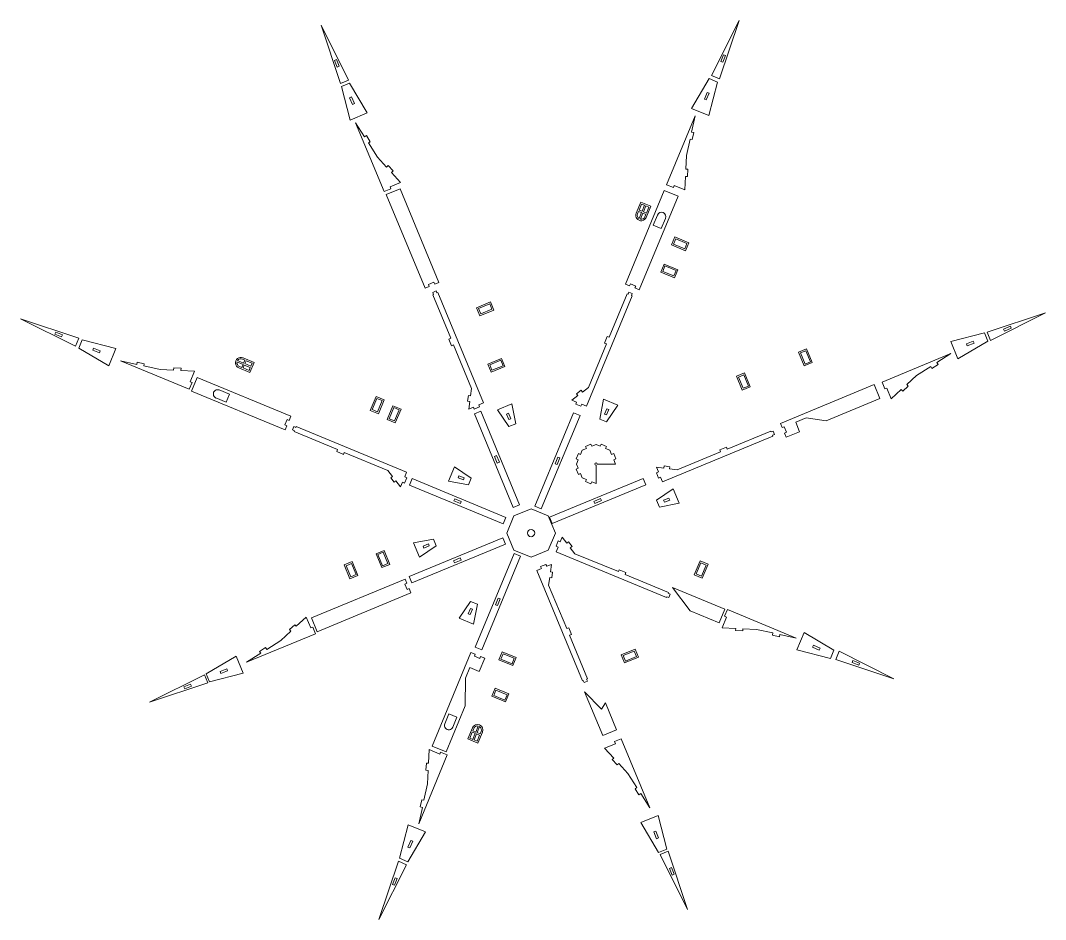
# Model space of a CAD drawing. Header units: millimetres. Extents: x -5563 to 1495, y -1833 to 2679.
# Drawn here: x -3763 to -2347, y 27 to 1268 of the extents above; entities that cross this region are included whole.
import ezdxf

# ---------------------------------------------------------------- set-up
doc = ezdxf.new("R2010")
doc.units = ezdxf.units.MM

msp = doc.modelspace()

# ---------------------------------------------------------------- linework, layer by layer
at = {"color": 7, "linetype": 'Continuous', "lineweight": 15}
for p, q in [((-3321, 1181.2), (-3347.7, 1261.6)), ((-3347.7, 1261.6), (-3309.7, 1185.8)), ((-2808.5, 1192.5), (-2770.5, 1268.3)), ((-2770.5, 1268.3), (-2797.3, 1187.8)), ((-2795.6, 1211.6), (-2791.8, 1220.9)), ((-2789, 1219.7), (-2792.9, 1210.5)), ((-2791.8, 1220.9), (-2789, 1219.7)), ((-3329.2, 1213.1), (-3326.5, 1214.2)), ((-3325.4, 1203.8), (-3329.2, 1213.1)), ((-3326.5, 1214.2), (-3322.6, 1205)), ((-3322.6, 1205), (-3325.4, 1203.8)), ((-2792.9, 1210.5), (-2795.6, 1211.6)), ((-2797.3, 1187.8), (-2808.5, 1192.5)), ((-3309.7, 1185.8), (-3321, 1181.2)), ((-3319.7, 1177.1), (-3308.4, 1181.7)), ((-3307.7, 1130.6), (-3319.7, 1177.1)), ((-3308.4, 1181.7), (-3284, 1140.5)), ((-2836.1, 1146.7), (-2811.7, 1188)), ((-2800.4, 1183.3), (-2812.4, 1136.9)), ((-2811.7, 1188), (-2800.4, 1183.3)), ((-3308.3, 1161.5), (-3305.5, 1162.7)), ((-3304.4, 1152.3), (-3308.3, 1161.5)), ((-3305.5, 1162.7), (-3301.7, 1153.4)), ((-2818.4, 1159.7), (-2814.6, 1168.9)), ((-2811.8, 1167.7), (-2815.7, 1158.5)), ((-2814.6, 1168.9), (-2811.8, 1167.7)), ((-3301.7, 1153.4), (-3304.4, 1152.3)), ((-2812.4, 1136.9), (-2836.1, 1146.7)), ((-2815.7, 1158.5), (-2818.4, 1159.7)), ((-3284, 1140.5), (-3307.7, 1130.6)), ((-2870.5, 1041.5), (-2831, 1136.7)), ((-2831, 1136.7), (-2836, 1114.1)), ((-3300, 1127.1), (-3287.6, 1107.6)), ((-3260.6, 1032), (-3300, 1127.1)), ((-3287.6, 1107.6), (-3285.1, 1109.2)), ((-3285.1, 1109.2), (-3279.7, 1100.8)), ((-2838.2, 1104.3), (-2843.2, 1081.7)), ((-2835.3, 1103.7), (-2838.2, 1104.3)), ((-2836, 1114.1), (-2833.1, 1113.4)), ((-2833.1, 1113.4), (-2835.3, 1103.7)), ((-3279.7, 1100.8), (-3282.2, 1099.2)), ((-3282.2, 1099.2), (-3269.8, 1079.7)), ((-3269.8, 1079.7), (-3257.2, 1065.9)), ((-2843.2, 1081.7), (-2844, 1063)), ((-3257.2, 1065.9), (-3255, 1067.9)), ((-3255, 1067.9), (-3248.2, 1060.5)), ((-2844, 1063), (-2841, 1062.9)), ((-2841, 1062.9), (-2841.5, 1052.9)), ((-3248.2, 1060.5), (-3250.4, 1058.5)), ((-3250.4, 1058.5), (-3237.8, 1044.7)), ((-2844.5, 1053), (-2845.3, 1034.3)), ((-2841.5, 1052.9), (-2844.5, 1053)), ((-3251.4, 1035.8), (-3260.6, 1032)), ((-3257.7, 1027.8), (-3238.6, 1035.8)), ((-3237.8, 1044.7), (-3252.5, 1038.6)), ((-3252.5, 1038.6), (-3251.4, 1035.8)), ((-3238.6, 1035.8), (-3185, 906.4)), ((-2873.8, 1033.6), (-2927.4, 904.2)), ((-2873.8, 1033.6), (-2854.7, 1025.7)), ((-2861.2, 1037.7), (-2870.5, 1041.5)), ((-2860.1, 1040.4), (-2861.2, 1037.7)), ((-2845.3, 1034.3), (-2860.1, 1040.4)), ((-3257.7, 1027.8), (-3204.1, 898.5)), ((-2854.7, 1025.7), (-2908.3, 896.3)), ((-2906.1, 1017.3), (-2912.4, 1002.1)), ((-2905, 1014.7), (-2908.5, 1006.4)), ((-2908.5, 1006.4), (-2904.3, 1004.7)), ((-2892.3, 1011.6), (-2906.1, 1017.3)), ((-2900.9, 1013), (-2905, 1014.7)), ((-2904.3, 1004.7), (-2900.9, 1013)), ((-2899, 1012.2), (-2902.5, 1004)), ((-2894.9, 1010.5), (-2899, 1012.2)), ((-2898.6, 996.3), (-2892.3, 1011.6)), ((-2898.3, 1002.2), (-2894.9, 1010.5)), ((-2909.2, 1004.6), (-2910.6, 1001.3)), ((-2905.1, 1002.9), (-2909.2, 1004.6)), ((-2908.5, 994.6), (-2905.1, 1002.9)), ((-2903.2, 1002.1), (-2906.7, 993.8)), ((-2899.1, 1000.4), (-2903.2, 1002.1)), ((-2902.5, 1004), (-2898.3, 1002.2)), ((-2900.4, 997.1), (-2899.1, 1000.4)), ((-2883.2, 999.6), (-2889, 985.7)), ((-2877.9, 981.1), (-2872.1, 995)), ((-2889, 985.7), (-2877.9, 981.1)), ((-2859, 969.3), (-2863.6, 958.2)), ((-2857.9, 966.7), (-2861, 959.3)), ((-2839.8, 961.3), (-2859, 969.3)), ((-2842.5, 960.3), (-2857.9, 966.7)), ((-2863.6, 958.2), (-2844.4, 950.3)), ((-2861, 959.3), (-2845.5, 952.9)), ((-2845.5, 952.9), (-2842.5, 960.3)), ((-2844.4, 950.3), (-2839.8, 961.3)), ((-2873.9, 931.8), (-2878.5, 920.7)), ((-2878.5, 920.7), (-2859.4, 912.8)), ((-2872.8, 929.2), (-2875.9, 921.8)), ((-2875.9, 921.8), (-2860.4, 915.4)), ((-2854.8, 923.9), (-2873.9, 931.8)), ((-2857.4, 922.8), (-2872.8, 929.2)), ((-2860.4, 915.4), (-2857.4, 922.8)), ((-2859.4, 912.8), (-2854.8, 923.9)), ((-3192, 906.8), (-3199.4, 903.7)), ((-3192, 906.8), (-3190.8, 904)), ((-3190.8, 904), (-3185, 906.4)), ((-3204.1, 898.5), (-3198.2, 900.9)), ((-3199.4, 903.7), (-3198.2, 900.9)), ((-3193.5, 892.8), (-3188.9, 894.7)), ((-3192.3, 890), (-3193.5, 892.8)), ((-3188.9, 894.7), (-3187.7, 891.9)), ((-3187.7, 891.9), (-3186.5, 892.4)), ((-3186.5, 892.4), (-3123.4, 740)), ((-2927.4, 904.2), (-2921.6, 901.8)), ((-2923.8, 890.3), (-2922.7, 893.1)), ((-2922.7, 893.1), (-2918, 891.2)), ((-2920.4, 904.6), (-2921.6, 901.8)), ((-2913, 901.5), (-2920.4, 904.6)), ((-2913, 901.5), (-2914.2, 898.8)), ((-2914.2, 898.8), (-2908.3, 896.3)), ((-3193.5, 889.5), (-3192.3, 890)), ((-3168.6, 829.5), (-3193.5, 889.5)), ((-3113.7, 879.5), (-3132.9, 871.6)), ((-3109.1, 868.4), (-3113.7, 879.5)), ((-2918, 887.9), (-2981.1, 735.5)), ((-2949.9, 830.8), (-2925, 890.8)), ((-2925, 890.8), (-2923.8, 890.3)), ((-2918, 891.2), (-2919.2, 888.4)), ((-2919.2, 888.4), (-2918, 887.9)), ((-3132.9, 871.6), (-3128.3, 860.5)), ((-3114.8, 876.9), (-3130.3, 870.5)), ((-3130.3, 870.5), (-3127.2, 863.1)), ((-3128.3, 860.5), (-3109.1, 868.4)), ((-3127.2, 863.1), (-3111.8, 869.5)), ((-3111.8, 869.5), (-3114.8, 876.9)), ((-2427.7, 837.6), (-2347.3, 864.3)), ((-2347.3, 864.3), (-2423.1, 826.4)), ((-3687, 818.3), (-3762.8, 856.2)), ((-3762.8, 856.2), (-3682.3, 829.5)), ((-3715.4, 835), (-3714.2, 837.7)), ((-3714.2, 837.7), (-3705, 833.9)), ((-2478, 824.8), (-2431.6, 836.7)), ((-2431.6, 836.7), (-2426.9, 825.4)), ((-2423.1, 826.4), (-2427.7, 837.6)), ((-2405.1, 842), (-2395.8, 845.9)), ((-2403.9, 839.3), (-2405.1, 842)), ((-2394.7, 843.1), (-2403.9, 839.3)), ((-2395.8, 845.9), (-2394.7, 843.1)), ((-3706.1, 831.2), (-3715.4, 835)), ((-3705, 833.9), (-3706.1, 831.2)), ((-3682.3, 829.5), (-3687, 818.3)), ((-3682.2, 815.9), (-3677.5, 827.2)), ((-3677.5, 827.2), (-3631.1, 815.2)), ((-3171.4, 828.3), (-3168.6, 829.5)), ((-3167.6, 819.1), (-3171.4, 828.3)), ((-2978.6, 761.5), (-2953.7, 821.5)), ((-2956.5, 822.7), (-2952.6, 831.9)), ((-2953.7, 821.5), (-2956.5, 822.7)), ((-2952.6, 831.9), (-2949.9, 830.8)), ((-2468.2, 801.1), (-2478, 824.8)), ((-2426.9, 825.4), (-2468.2, 801.1)), ((-2456.4, 821.5), (-2447.2, 825.3)), ((-2455.3, 818.7), (-2456.4, 821.5)), ((-2446, 822.5), (-2455.3, 818.7)), ((-2447.2, 825.3), (-2446, 822.5)), ((-3640.9, 791.5), (-3682.2, 815.9)), ((-3663.1, 813), (-3662, 815.7)), ((-3653.9, 809.1), (-3663.1, 813)), ((-3662, 815.7), (-3652.7, 811.9)), ((-3652.7, 811.9), (-3653.9, 809.1)), ((-3631.1, 815.2), (-3640.9, 791.5)), ((-3164.8, 820.3), (-3167.6, 819.1)), ((-3139.9, 760.2), (-3164.8, 820.3)), ((-2677.2, 814.8), (-2688.3, 810.2)), ((-2688.3, 810.2), (-2680.4, 791.1)), ((-2678.3, 812.2), (-2685.7, 809.2)), ((-2685.7, 809.2), (-2679.3, 793.7)), ((-2671.9, 796.8), (-2678.3, 812.2)), ((-2669.3, 795.7), (-2677.2, 814.8)), ((-2572.9, 768.7), (-2477.8, 808.1)), ((-2477.8, 808.1), (-2497.3, 795.7)), ((-3624.9, 798.3), (-3602.3, 793.3)), ((-3529.7, 758.9), (-3624.9, 798.3)), ((-3602.3, 793.3), (-3601.7, 796.2)), ((-3601.7, 796.2), (-3591.9, 794.1)), ((-3591.9, 794.1), (-3592.6, 791.1)), ((-3455.5, 793.2), (-3463.8, 796.6)), ((-3463, 798.5), (-3454.8, 795)), ((-3457.2, 789), (-3455.5, 793.2)), ((-3453, 799.2), (-3456.3, 800.6)), ((-3440.3, 796.1), (-3455.5, 802.4)), ((-3454.8, 795), (-3453, 799.2)), ((-3451.2, 798.4), (-3452.9, 794.3)), ((-3452.9, 794.3), (-3444.6, 790.8)), ((-3442.9, 795), (-3451.2, 798.4)), ((-3446, 782.2), (-3440.3, 796.1)), ((-3444.6, 790.8), (-3442.9, 795)), ((-3098.3, 801.5), (-3117.4, 793.6)), ((-3117.4, 793.6), (-3112.8, 782.5)), ((-3099.4, 798.9), (-3114.8, 792.5)), ((-3096.3, 791.5), (-3099.4, 798.9)), ((-3093.7, 790.4), (-3098.3, 801.5)), ((-2680.4, 791.1), (-2669.3, 795.7)), ((-2679.3, 793.7), (-2671.9, 796.8)), ((-2495.7, 793.2), (-2504.1, 787.8)), ((-2497.3, 795.7), (-2495.7, 793.2)), ((-3592.6, 791.1), (-3570, 786.1)), ((-3570, 786.1), (-3551.3, 785.3)), ((-3551.3, 785.3), (-3551.1, 788.3)), ((-3551.1, 788.3), (-3541.1, 787.9)), ((-3541.1, 787.9), (-3541.3, 784.9)), ((-3541.3, 784.9), (-3522.6, 784.1)), ((-3522.6, 784.1), (-3528.7, 769.3)), ((-3461.3, 788.5), (-3446, 782.2)), ((-3460.5, 790.4), (-3457.2, 789)), ((-3453.7, 792.4), (-3455.4, 788.3)), ((-3455.4, 788.3), (-3447.1, 784.8)), ((-3445.4, 789), (-3453.7, 792.4)), ((-3447.1, 784.8), (-3445.4, 789)), ((-3114.8, 792.5), (-3111.8, 785.1)), ((-3112.8, 782.5), (-3093.7, 790.4)), ((-3111.8, 785.1), (-3096.3, 791.5)), ((-2762.9, 781.5), (-2773.9, 776.9)), ((-2763.9, 778.9), (-2771.3, 775.8)), ((-2757.6, 763.4), (-2763.9, 778.9)), ((-2754.9, 762.3), (-2762.9, 781.5)), ((-2505.7, 790.3), (-2525.2, 777.9)), ((-2504.1, 787.8), (-2505.7, 790.3)), ((-3525.9, 768.1), (-3529.7, 758.9)), ((-3528.7, 769.3), (-3525.9, 768.1)), ((-3526.8, 756.3), (-3518.9, 775.4)), ((-3518.9, 775.4), (-3389.5, 721.8)), ((-2773.9, 776.9), (-2766, 757.8)), ((-2771.3, 775.8), (-2764.9, 760.4)), ((-2583.9, 765.4), (-2713.3, 711.8)), ((-2576, 746.2), (-2583.9, 765.4)), ((-2569.1, 759.5), (-2572.9, 768.7)), ((-2525.2, 777.9), (-2539, 765.3)), ((-2539, 765.3), (-2537, 763)), ((-3526.8, 756.3), (-3397.4, 702.7)), ((-3474.3, 752.2), (-3488.2, 758)), ((-3478.9, 741.2), (-3474.3, 752.2)), ((-3145.3, 742.3), (-3144.3, 750.2)), ((-3144.3, 750.2), (-3141.3, 749.9)), ((-3141.3, 749.9), (-3139.9, 760.2)), ((-3001.5, 743.9), (-2993.2, 750.3)), ((-2995, 752.7), (-2988.7, 757.5)), ((-2993.2, 750.3), (-2995, 752.7)), ((-2988.7, 757.5), (-2986.8, 755.1)), ((-2986.8, 755.1), (-2978.6, 761.5)), ((-2766, 757.8), (-2754.9, 762.3)), ((-2764.9, 760.4), (-2757.6, 763.4)), ((-2566.3, 760.6), (-2569.1, 759.5)), ((-2560.2, 745.8), (-2566.3, 760.6)), ((-2546.4, 758.5), (-2560.2, 745.8)), ((-2544.4, 756.3), (-2546.4, 758.5)), ((-2537, 763), (-2544.4, 756.3)), ((-3492.8, 746.9), (-3478.9, 741.2)), ((-3271.8, 748.9), (-3279.7, 729.8)), ((-3270.7, 746.3), (-3277.1, 730.9)), ((-3260.7, 744.3), (-3271.8, 748.9)), ((-3263.3, 743.3), (-3270.7, 746.3)), ((-3269.7, 727.8), (-3263.3, 743.3)), ((-3268.6, 725.2), (-3260.7, 744.3)), ((-3248.4, 736.2), (-3256.3, 717.1)), ((-3237.3, 731.6), (-3248.4, 736.2)), ((-3142.3, 741.9), (-3145.3, 742.3)), ((-3143.7, 731.6), (-3142.3, 741.9)), ((-3123.4, 740), (-3129.9, 737.3)), ((-3129.9, 737.3), (-3128.7, 734.5)), ((-3084.1, 738.8), (-3104, 730.6)), ((-3078.9, 711.4), (-3084.1, 738.8)), ((-2995, 741.2), (-3001.5, 743.9)), ((-2996.1, 738.5), (-2995, 741.2)), ((-2988.8, 735.4), (-2996.1, 738.5)), ((-2987.6, 738.2), (-2988.8, 735.4)), ((-2981.1, 735.5), (-2987.6, 738.2)), ((-2957.6, 745.2), (-2962.8, 717.8)), ((-2937.7, 737), (-2957.6, 745.2)), ((-2953.4, 713.9), (-2937.7, 737)), ((-2576, 746.2), (-2650.3, 715.4)), ((-3279.7, 729.8), (-3268.6, 725.2)), ((-3277.1, 730.9), (-3269.7, 727.8)), ((-3247.3, 733.6), (-3253.7, 718.2)), ((-3239.9, 730.5), (-3247.3, 733.6)), ((-3246.3, 715.1), (-3239.9, 730.5)), ((-3245.2, 712.5), (-3237.3, 731.6)), ((-3137.2, 734.3), (-3143.7, 731.6)), ((-3136.1, 731.5), (-3137.2, 734.3)), ((-3128.7, 734.5), (-3136.1, 731.5)), ((-3127.1, 728.6), (-3136, 724.9)), ((-3136, 724.9), (-3082.4, 595.6)), ((-3073.6, 599.3), (-3127.1, 728.6)), ((-3104, 730.6), (-3088.3, 707.5)), ((-3088.7, 725.7), (-3091.5, 724.5)), ((-3091.5, 724.5), (-3088.4, 717.1)), ((-3085.6, 718.3), (-3088.7, 725.7)), ((-2998.9, 726.6), (-3052.5, 597.3)), ((-3043.6, 593.6), (-2990, 722.9)), ((-2990, 722.9), (-2998.9, 726.6)), ((-2953, 732), (-2956.1, 724.6)), ((-2956.1, 724.6), (-2953.3, 723.5)), ((-2953.3, 723.5), (-2950.3, 730.9)), ((-2950.3, 730.9), (-2953, 732)), ((-3394.7, 717.1), (-3397.8, 709.7)), ((-3397.8, 709.7), (-3395, 708.6)), ((-3397.4, 702.7), (-3395, 708.6)), ((-3394.7, 717.1), (-3391.9, 716)), ((-3391.9, 716), (-3389.5, 721.8)), ((-3256.3, 717.1), (-3245.2, 712.5)), ((-3253.7, 718.2), (-3246.3, 715.1)), ((-3088.4, 717.1), (-3085.6, 718.3)), ((-3088.3, 707.5), (-3078.9, 711.4)), ((-2962.8, 717.8), (-2953.4, 713.9)), ((-2710.8, 705.9), (-2713.3, 711.8)), ((-2677.7, 719.3), (-2692.2, 713.3)), ((-2692.2, 713.3), (-2686.9, 700.3)), ((-2650.3, 715.4), (-2677.7, 719.3)), ((-3387.1, 702.8), (-3385.2, 707.4)), ((-3384.4, 701.7), (-3387.1, 702.8)), ((-3385.2, 707.4), (-3382.5, 706.3)), ((-3384.9, 700.5), (-3384.4, 701.7)), ((-3324.8, 675.6), (-3384.9, 700.5)), ((-3382.5, 706.3), (-3382, 707.5)), ((-3382, 707.5), (-3229.5, 644.3)), ((-2723.7, 694.2), (-2876.2, 631)), ((-2786.7, 676.3), (-2726.6, 701.2)), ((-2726.6, 701.2), (-2726.1, 700)), ((-2726.1, 700), (-2723.4, 701.1)), ((-2721.4, 696.5), (-2724.2, 695.3)), ((-2724.2, 695.3), (-2723.7, 694.2)), ((-2723.4, 701.1), (-2721.4, 696.5)), ((-2708.1, 707.1), (-2710.8, 705.9)), ((-2705, 699.7), (-2708.1, 707.1)), ((-2705, 699.7), (-2707.8, 698.5)), ((-2705.3, 692.7), (-2707.8, 698.5)), ((-2686.9, 700.3), (-2705.3, 692.7)), ((-2975, 683.1), (-2982.4, 680.1)), ((-2982.4, 680.1), (-2981.2, 677.3)), ((-2973.8, 680.4), (-2975, 683.1)), ((-2968, 682.8), (-2973.8, 680.4)), ((-2962.1, 680.4), (-2968, 682.8)), ((-2960.9, 683.1), (-2962.1, 680.4)), ((-2953.6, 680.1), (-2960.9, 683.1)), ((-2954.7, 677.3), (-2953.6, 680.1)), ((-3326, 672.8), (-3324.8, 675.6)), ((-3316.7, 669), (-3326, 672.8)), ((-3315.6, 671.8), (-3316.7, 669)), ((-3255.5, 646.9), (-3315.6, 671.8)), ((-3105.3, 667.3), (-3108.1, 666.1)), ((-3108.1, 666.1), (-3104.3, 656.9)), ((-3101.5, 658.1), (-3105.3, 667.3)), ((-3020.7, 665.3), (-3024.6, 656.1)), ((-3018, 664.2), (-3020.7, 665.3)), ((-2992.3, 670.1), (-2995.4, 662.7)), ((-2989.5, 669), (-2992.3, 670.1)), ((-2987.1, 674.9), (-2989.5, 669)), ((-2981.2, 677.3), (-2987.1, 674.9)), ((-2948.8, 674.9), (-2954.7, 677.3)), ((-2946.4, 669), (-2948.8, 674.9)), ((-2943.6, 670.1), (-2946.4, 669)), ((-2940.6, 662.7), (-2943.6, 670.1)), ((-2856, 647.6), (-2795.9, 672.5)), ((-2797.1, 675.2), (-2787.8, 679)), ((-2795.9, 672.5), (-2797.1, 675.2)), ((-2787.8, 679), (-2786.7, 676.3)), ((-3163.4, 652), (-3171.7, 632.1)), ((-3140.3, 636.3), (-3163.4, 652)), ((-3104.3, 656.9), (-3101.5, 658.1)), ((-3024.6, 656.1), (-3021.8, 654.9)), ((-3021.8, 654.9), (-3018, 664.2)), ((-2995.4, 662.7), (-2992.6, 661.6)), ((-2992.6, 661.6), (-2995, 655.7)), ((-2995, 655.7), (-2992.6, 649.9)), ((-2968, 628.7), (-2968, 654.2)), ((-2966.4, 655.7), (-2940.9, 655.7)), ((-2943.3, 661.6), (-2940.6, 662.7)), ((-2940.9, 655.7), (-2943.3, 661.6)), ((-2881.9, 644.9), (-2884.6, 651.3)), ((-2884.6, 651.3), (-2874.2, 650)), ((-2874.2, 650), (-2873.8, 653)), ((-2873.8, 653), (-2865.9, 651.9)), ((-2865.9, 651.9), (-2866.3, 648.9)), ((-3249.2, 638.6), (-3255.5, 646.9)), ((-3251.5, 636.8), (-3249.2, 638.6)), ((-3229.5, 644.3), (-3232.2, 637.8)), ((-3232.2, 637.8), (-3229.4, 636.7)), ((-3157.3, 639.5), (-3158.5, 636.7)), ((-3149.9, 636.4), (-3157.3, 639.5)), ((-2992.6, 649.9), (-2995.4, 648.7)), ((-2995.4, 648.7), (-2992.3, 641.3)), ((-2992.3, 641.3), (-2989.5, 642.5)), ((-2989.5, 642.5), (-2987.1, 636.6)), ((-2884.7, 643.7), (-2881.9, 644.9)), ((-2881.6, 636.3), (-2884.7, 643.7)), ((-2878.8, 637.5), (-2881.6, 636.3)), ((-2876.2, 631), (-2878.8, 637.5)), ((-2866.3, 648.9), (-2856, 647.6)), ((-3246.7, 630.4), (-3251.5, 636.8)), ((-3244.3, 632.3), (-3246.7, 630.4)), ((-3237.9, 624), (-3244.3, 632.3)), ((-3235.3, 630.5), (-3237.9, 624)), ((-3232.5, 629.3), (-3235.3, 630.5)), ((-3229.4, 636.7), (-3232.5, 629.3)), ((-3222, 635.5), (-3225.7, 626.6)), ((-3225.7, 626.6), (-3096.3, 573.1)), ((-3092.6, 581.9), (-3222, 635.5)), ((-3171.7, 632.1), (-3144.2, 626.9)), ((-3158.5, 636.7), (-3151.1, 633.7)), ((-3151.1, 633.7), (-3149.9, 636.4)), ((-3144.2, 626.9), (-3140.3, 636.3)), ((-2902.8, 635.8), (-3032.2, 582.2)), ((-3028.5, 573.4), (-2899.2, 626.9)), ((-2987.1, 636.6), (-2981.2, 634.2)), ((-2981.2, 634.2), (-2982.4, 631.4)), ((-2982.4, 631.4), (-2975, 628.3)), ((-2975, 628.3), (-2973.8, 631.1)), ((-2973.8, 631.1), (-2968, 628.7)), ((-2899.2, 626.9), (-2902.8, 635.8)), ((-2861.3, 621.3), (-2884.4, 605.6)), ((-2867.4, 608.7), (-2874.8, 605.7)), ((-2866.2, 605.9), (-2867.4, 608.7)), ((-2853, 601.4), (-2861.3, 621.3)), ((-3163.2, 607.6), (-3164.3, 604.8)), ((-3164.3, 604.8), (-3155.1, 601)), ((-3154, 603.7), (-3163.2, 607.6)), ((-3155.1, 601), (-3154, 603.7)), ((-3082.4, 595.6), (-3073.6, 599.3)), ((-3052.5, 597.3), (-3043.6, 593.6)), ((-2961.6, 607.9), (-2970.9, 604.1)), ((-2970.9, 604.1), (-2969.7, 601.3)), ((-2969.7, 601.3), (-2960.5, 605.1)), ((-2960.5, 605.1), (-2961.6, 607.9)), ((-2884.4, 605.6), (-2880.5, 596.1)), ((-2880.5, 596.1), (-2853, 601.4)), ((-2874.8, 605.7), (-2873.6, 602.9)), ((-2873.6, 602.9), (-2866.2, 605.9)), ((-3096.3, 573.1), (-3092.6, 581.9)), ((-3091.2, 560.3), (-3081.4, 584.1)), ((-3081.4, 584.1), (-3057.7, 593.9)), ((-3057.7, 593.9), (-3033.9, 584.1)), ((-3033.9, 584.1), (-3024.1, 560.3)), ((-3032.2, 582.2), (-3028.5, 573.4)), ((-3096.7, 553.8), (-3226, 500.2)), ((-3192.5, 552.1), (-3220, 546.9)), ((-3188.6, 542.7), (-3192.5, 552.1)), ((-3093, 544.9), (-3096.7, 553.8)), ((-3081.4, 536.6), (-3091.2, 560.3)), ((-3024.1, 560.3), (-3033.9, 536.6)), ((-3017.4, 548.3), (-3014.7, 554.7)), ((-3014.7, 554.7), (-3008.3, 546.5)), ((-3222.3, 491.4), (-3093, 544.9)), ((-3220, 546.9), (-3211.7, 527)), ((-3211.7, 527), (-3188.6, 542.7)), ((-3199.4, 545.3), (-3206.8, 542.3)), ((-3206.8, 542.3), (-3205.6, 539.5)), ((-3205.6, 539.5), (-3198.3, 542.6)), ((-3198.3, 542.6), (-3199.4, 545.3)), ((-3023.2, 542), (-3020.1, 549.4)), ((-3020.4, 540.9), (-3023.2, 542)), ((-3023.1, 534.4), (-3020.4, 540.9)), ((-3020.1, 549.4), (-3017.4, 548.3)), ((-3008.3, 546.5), (-3006, 548.3)), ((-3006, 548.3), (-3001.1, 541.9)), ((-3001.1, 541.9), (-3003.5, 540.1)), ((-3003.5, 540.1), (-2997.1, 531.8)), ((-3260.7, 536.3), (-3271.8, 531.7)), ((-3271.8, 531.7), (-3263.9, 512.6)), ((-3261.8, 533.7), (-3269.2, 530.6)), ((-3269.2, 530.6), (-3262.8, 515.2)), ((-3255.4, 518.2), (-3261.8, 533.7)), ((-3252.8, 517.1), (-3260.7, 536.3)), ((-3155.4, 525.9), (-3164.7, 522)), ((-3154.3, 523.1), (-3155.4, 525.9)), ((-3081.1, 531.9), (-3134.7, 402.6)), ((-3125.8, 398.9), (-3072.3, 528.3)), ((-3057.7, 526.8), (-3081.4, 536.6)), ((-3072.3, 528.3), (-3081.1, 531.9)), ((-3033.9, 536.6), (-3057.7, 526.8)), ((-2870.7, 471.3), (-3023.1, 534.4)), ((-2997.1, 531.8), (-2937.1, 507)), ((-3304.8, 520.9), (-3315.8, 516.3)), ((-3315.8, 516.3), (-3307.9, 497.2)), ((-3305.8, 518.3), (-3313.2, 515.2)), ((-3313.2, 515.2), (-3306.8, 499.8)), ((-3299.4, 502.9), (-3305.8, 518.3)), ((-3296.8, 501.8), (-3304.8, 520.9)), ((-3263.9, 512.6), (-3252.8, 517.1)), ((-3262.8, 515.2), (-3255.4, 518.2)), ((-3164.7, 522), (-3163.5, 519.3)), ((-3163.5, 519.3), (-3154.3, 523.1)), ((-3049.9, 508.6), (-3043.5, 511.3)), ((-3044.6, 514.1), (-3037.2, 517.1)), ((-3043.5, 511.3), (-3044.6, 514.1)), ((-3037.2, 517.1), (-3036.1, 514.4)), ((-3036.1, 514.4), (-3029.6, 517.1)), ((-3029.6, 517.1), (-3031, 506.7)), ((-2937.1, 507), (-2935.9, 509.7)), ((-2935.9, 509.7), (-2926.7, 505.9)), ((-2824.4, 521.9), (-2832.3, 502.7)), ((-2823.3, 519.2), (-2829.7, 503.8)), ((-2813.3, 517.3), (-2824.4, 521.9)), ((-2815.9, 516.2), (-2823.3, 519.2)), ((-2822.3, 500.7), (-2815.9, 516.2)), ((-2821.3, 498.1), (-2813.3, 517.3)), ((-3361, 443.2), (-3231.7, 496.8)), ((-3307.9, 497.2), (-3296.8, 501.8)), ((-3306.8, 499.8), (-3299.4, 502.9)), ((-3229.2, 490.9), (-3231.7, 496.8)), ((-3226, 500.2), (-3222.3, 491.4)), ((-2986.8, 356.2), (-3049.9, 508.6)), ((-3032, 498.8), (-3033.4, 488.4)), ((-3029, 498.4), (-3032, 498.8)), ((-3031, 506.7), (-3028, 506.3)), ((-3028, 506.3), (-3029, 498.4)), ((-2926.7, 505.9), (-2927.8, 503.1)), ((-2927.8, 503.1), (-2867.8, 478.3)), ((-2832.3, 502.7), (-2821.3, 498.1)), ((-2829.7, 503.8), (-2822.3, 500.7)), ((-3232, 489.8), (-3229.2, 490.9)), ((-3232, 489.8), (-3228.9, 482.4)), ((-3228.9, 482.4), (-3226.2, 483.6)), ((-3223.7, 477.7), (-3226.2, 483.6)), ((-3033.4, 488.4), (-3008.5, 428.4)), ((-2862.5, 485.3), (-2838.2, 452.8)), ((-2862.5, 485.3), (-2790.1, 455.3)), ((-3353.1, 424.1), (-3223.7, 477.7)), ((-3103, 470.6), (-3106.8, 461.4)), ((-3104, 460.2), (-3100.2, 469.5)), ((-3100.2, 469.5), (-3103, 470.6)), ((-2870.2, 472.4), (-2870.7, 471.3)), ((-2867.4, 471.3), (-2870.2, 472.4)), ((-2867.8, 478.3), (-2868.3, 477.1)), ((-2868.3, 477.1), (-2865.5, 475.9)), ((-2865.5, 475.9), (-2867.4, 471.3)), ((-3141.2, 465.9), (-3157, 442.8)), ((-3141.3, 456.3), (-3144.4, 448.9)), ((-3141.6, 447.7), (-3138.6, 455.1)), ((-3138.6, 455.1), (-3141.3, 456.3)), ((-3131.8, 462), (-3141.2, 465.9)), ((-3137.1, 434.5), (-3131.8, 462)), ((-3106.8, 461.4), (-3104, 460.2)), ((-2790.1, 455.3), (-2798.1, 436.2)), ((-2790.4, 445.3), (-2786.6, 454.6)), ((-2786.6, 454.6), (-2691.4, 415.1)), ((-3382, 431.5), (-3368.2, 444.1)), ((-3368.2, 444.1), (-3362, 429.3)), ((-3353.1, 424.1), (-3361, 443.2)), ((-3157, 442.8), (-3137.1, 434.5)), ((-3144.4, 448.9), (-3141.6, 447.7)), ((-2838.2, 452.8), (-2798.1, 436.2)), ((-2793.8, 429.4), (-2787.7, 444.2)), ((-2787.7, 444.2), (-2790.4, 445.3)), ((-3403.2, 412.1), (-3389.4, 424.7)), ((-3391.4, 426.9), (-3384, 433.7)), ((-3389.4, 424.7), (-3391.4, 426.9)), ((-3384, 433.7), (-3382, 431.5)), ((-3362, 429.3), (-3359.3, 430.5)), ((-3359.3, 430.5), (-3355.4, 421.3)), ((-3008.5, 428.4), (-3005.7, 429.5)), ((-3005.7, 429.5), (-3001.9, 420.3)), ((-2775.1, 428.6), (-2793.8, 429.4)), ((-2775.2, 425.6), (-2775.1, 428.6)), ((-2765.2, 425.1), (-2775.2, 425.6)), ((-2765.1, 428.1), (-2765.2, 425.1)), ((-2746.4, 427.3), (-2765.1, 428.1)), ((-2723.8, 422.3), (-2746.4, 427.3)), ((-3355.4, 421.3), (-3450.6, 381.8)), ((-3422.7, 399.6), (-3403.2, 412.1)), ((-3001.9, 420.3), (-3004.7, 419.1)), ((-3004.7, 419.1), (-2979.8, 359.1)), ((-2724.4, 419.4), (-2723.8, 422.3)), ((-2714.7, 417.2), (-2724.4, 419.4)), ((-2714, 420.1), (-2714.7, 417.2)), ((-2691.4, 415.1), (-2714, 420.1)), ((-2690.6, 399.2), (-2680.7, 422.9)), ((-2680.7, 422.9), (-2639.5, 398.6)), ((-3432.7, 396.8), (-3424.3, 402.2)), ((-3431.1, 394.3), (-3432.7, 396.8)), ((-3424.3, 402.2), (-3422.7, 399.6)), ((-3134.7, 402.6), (-3125.8, 398.9)), ((-2914, 400), (-2933.1, 392.1)), ((-2915.1, 397.4), (-2930.5, 391)), ((-2912, 390), (-2915.1, 397.4)), ((-2909.4, 388.9), (-2914, 400)), ((-2644.2, 387.2), (-2690.6, 399.2)), ((-2668.9, 402.5), (-2667.8, 405.3)), ((-2659.7, 398.7), (-2668.9, 402.5)), ((-2667.8, 405.3), (-2658.5, 401.5)), ((-2658.5, 401.5), (-2659.7, 398.7)), ((-2639.5, 398.6), (-2644.2, 387.2)), ((-2637, 385.9), (-2632.4, 397.1)), ((-2632.4, 397.1), (-2556.6, 359.2)), ((-3506.3, 366.1), (-3465, 390.5)), ((-3465, 390.5), (-3455.2, 366.8)), ((-3450.6, 381.8), (-3431.1, 394.3)), ((-3194.3, 266.1), (-3140.7, 395.5)), ((-3134.8, 393), (-3140.7, 395.5)), ((-3136, 390.3), (-3134.8, 393)), ((-3136, 390.3), (-3128.6, 387.2)), ((-3129.2, 369.1), (-3121.5, 387.6)), ((-3128.6, 387.2), (-3127.4, 390)), ((-3121.5, 387.6), (-3127.4, 390)), ((-3097.5, 396.3), (-3102.1, 385.2)), ((-3102.1, 385.2), (-3082.9, 377.3)), ((-3096.4, 393.7), (-3099.4, 386.3)), ((-3099.4, 386.3), (-3084, 379.9)), ((-3078.3, 388.4), (-3097.5, 396.3)), ((-3080.9, 387.3), (-3096.4, 393.7)), ((-3084, 379.9), (-3080.9, 387.3)), ((-3082.9, 377.3), (-3078.3, 388.4)), ((-2933.1, 392.1), (-2928.5, 381)), ((-2930.5, 391), (-2927.4, 383.6)), ((-2928.5, 381), (-2909.4, 388.9)), ((-2927.4, 383.6), (-2912, 390)), ((-2556.6, 359.2), (-2637, 385.9)), ((-2614.4, 381.5), (-2613.2, 384.3)), ((-2613.2, 384.3), (-2604, 380.4)), ((-3487.2, 369), (-3478, 372.9)), ((-3486.1, 366.3), (-3487.2, 369)), ((-3476.9, 370.1), (-3486.1, 366.3)), ((-3478, 372.9), (-3476.9, 370.1)), ((-3148.1, 360.1), (-3142.2, 374.5)), ((-3142.2, 374.5), (-3129.2, 369.1)), ((-2605.1, 377.7), (-2614.4, 381.5)), ((-2604, 380.4), (-2605.1, 377.7)), ((-3584.6, 326.6), (-3508.8, 364.6)), ((-3508.8, 364.6), (-3504.1, 353.4)), ((-3501.6, 354.8), (-3506.3, 366.1)), ((-3455.2, 366.8), (-3501.6, 354.8)), ((-3148.8, 321.7), (-3148.1, 360.1)), ((-2985.6, 356.7), (-2986.8, 356.2)), ((-2984.5, 353.9), (-2985.6, 356.7)), ((-2979.8, 355.8), (-2984.5, 353.9)), ((-2979.8, 359.1), (-2981, 358.6)), ((-2981, 358.6), (-2979.8, 355.8)), ((-3504.1, 353.4), (-3584.6, 326.6)), ((-3537.2, 347.9), (-3527.9, 351.7)), ((-3536, 345.1), (-3537.2, 347.9)), ((-3526.8, 348.9), (-3536, 345.1)), ((-3527.9, 351.7), (-3526.8, 348.9)), ((-3107.3, 346.1), (-3111.9, 335.1)), ((-3106.3, 343.5), (-3109.3, 336.1)), ((-3088.2, 338.2), (-3107.3, 346.1)), ((-3090.8, 337.1), (-3106.3, 343.5)), ((-2983.8, 341.2), (-2958.7, 280.6)), ((-2960.6, 317.2), (-2983.8, 341.2)), ((-3111.9, 335.1), (-3092.8, 327.1)), ((-3109.3, 336.1), (-3093.9, 329.7)), ((-3093.9, 329.7), (-3090.8, 337.1)), ((-3092.8, 327.1), (-3088.2, 338.2)), ((-2955.1, 325.9), (-2960.6, 317.2)), ((-2955.1, 325.9), (-2939.6, 288.5)), ((-3175.1, 258.2), (-3148.8, 321.7)), ((-3171.1, 310.7), (-3176.8, 296.8)), ((-3160, 306.1), (-3171.1, 310.7)), ((-3165.8, 292.2), (-3160, 306.1)), ((-3138.7, 291.3), (-3145, 276)), ((-3138.9, 285.4), (-3142.4, 277.1)), ((-3134.8, 283.7), (-3138.9, 285.4)), ((-3136.8, 290.5), (-3138.2, 287.2)), ((-3138.2, 287.2), (-3134, 285.5)), ((-3138.2, 275.4), (-3134.8, 283.7)), ((-3134, 285.5), (-3130.6, 293.8)), ((-3128.7, 293), (-3132.2, 284.8)), ((-3132.2, 284.8), (-3128, 283)), ((-3131.1, 270.3), (-3124.8, 285.5)), ((-3128, 283), (-3126.7, 286.3)), ((-2958.7, 280.6), (-2939.6, 288.5)), ((-3145, 276), (-3131.1, 270.3)), ((-3142.4, 277.1), (-3138.2, 275.4)), ((-3132.9, 282.9), (-3136.4, 274.6)), ((-3136.4, 274.6), (-3132.2, 272.9)), ((-3128.8, 281.2), (-3132.9, 282.9)), ((-3132.2, 272.9), (-3128.8, 281.2)), ((-2956.1, 263.3), (-2941.3, 269.4)), ((-2942.4, 272.2), (-2933.2, 276)), ((-2941.3, 269.4), (-2942.4, 272.2)), ((-2933.2, 276), (-2893.8, 180.9)), ((-3199.3, 242.5), (-3198.5, 261.2)), ((-3198.5, 261.2), (-3183.7, 255.1)), ((-3175.1, 258.2), (-3194.3, 266.1)), ((-3183.7, 255.1), (-3182.6, 257.8)), ((-3182.6, 257.8), (-3173.4, 254)), ((-2943.4, 249.5), (-2956.1, 263.3)), ((-3173.4, 254), (-3212.8, 158.8)), ((-3202.8, 232.6), (-3202.3, 242.6)), ((-3202.3, 242.6), (-3199.3, 242.5)), ((-2945.6, 247.5), (-2943.4, 249.5)), ((-2938.9, 240.1), (-2945.6, 247.5)), ((-2936.7, 242.1), (-2938.9, 240.1)), ((-2924, 228.3), (-2936.7, 242.1)), ((-3199.8, 232.5), (-3202.8, 232.6)), ((-3200.6, 213.8), (-3199.8, 232.5)), ((-2911.6, 208.8), (-2924, 228.3)), ((-3205.6, 191.2), (-3200.6, 213.8)), ((-2914.1, 207.2), (-2911.6, 208.8)), ((-2908.7, 198.8), (-2914.1, 207.2)), ((-2906.2, 200.4), (-2908.7, 198.8)), ((-2893.8, 180.9), (-2906.2, 200.4)), ((-3210.7, 182.1), (-3208.5, 191.8)), ((-3208.5, 191.8), (-3205.6, 191.2)), ((-3212.8, 158.8), (-3207.8, 181.4)), ((-3207.8, 181.4), (-3210.7, 182.1)), ((-2905.9, 160.4), (-2882.1, 170.3)), ((-2882.1, 170.3), (-2870.2, 123.8)), ((-3239.2, 111.1), (-3227.2, 157.5)), ((-3227.2, 157.5), (-3203.5, 147.7)), ((-2881.5, 119.2), (-2905.9, 160.4)), ((-3203.5, 147.7), (-3227.9, 106.4)), ((-2888.2, 147.5), (-2885.4, 148.6)), ((-2884.4, 138.2), (-2888.2, 147.5)), ((-2885.4, 148.6), (-2881.6, 139.4)), ((-3227.8, 126.6), (-3223.9, 135.9)), ((-3221.2, 134.7), (-3225, 125.5)), ((-3223.9, 135.9), (-3221.2, 134.7)), ((-2881.6, 139.4), (-2884.4, 138.2)), ((-3225, 125.5), (-3227.8, 126.6)), ((-2870.2, 123.8), (-2881.5, 119.2)), ((-2879.5, 116.4), (-2868.3, 121)), ((-2841.5, 40.6), (-2879.5, 116.4)), ((-2868.3, 121), (-2841.5, 40.6)), ((-3267.7, 26.6), (-3240.9, 107)), ((-3229.7, 102.3), (-3267.7, 26.6)), ((-3240.9, 107), (-3229.7, 102.3)), ((-3227.9, 106.4), (-3239.2, 111.1)), ((-2866.6, 97.2), (-2863.9, 98.4)), ((-2862.8, 88), (-2866.6, 97.2)), ((-2863.9, 98.4), (-2860, 89.1)), ((-2860, 89.1), (-2862.8, 88)), ((-3249.2, 75.1), (-3245.4, 84.3)), ((-3246.4, 74), (-3249.2, 75.1)), ((-3242.6, 83.2), (-3246.4, 74)), ((-3245.4, 84.3), (-3242.6, 83.2))]:
    msp.add_line(p, q, dxfattribs=at)
msp.add_circle((-3057.7, 560.3), 5, dxfattribs=at)
for centre, radius, start, end in [((-2905.5, 999.2), 7.5, 157.5, 337.5), ((-2905.5, 999.2), 5.5, 157.5, 237.0243), ((-2905.5, 999.2), 5.5, 257.9757, 337.5), ((-2877.7, 997.3), 6, 337.5, 157.5), ((-3458.4, 795.5), 7.5, 67.5, 247.5), ((-3458.4, 795.5), 5.5, 167.9757, 247.5), ((-3458.4, 795.5), 5.5, 67.5, 147.0243), ((-3490.5, 752.4), 6, 67.5, 247.5), ((-2968, 655.7), 1.56, 0, 270), ((-3171.3, 294.5), 6, 157.5, 337.5), ((-3131.7, 288.4), 7.5, 337.5, 157.5), ((-3131.7, 288.4), 5.5, 77.9757, 157.5), ((-3131.7, 288.4), 5.5, 337.5, 57.0243)]:
    msp.add_arc(centre, radius, start, end, dxfattribs=at)

doc.saveas('drawing.dxf')
